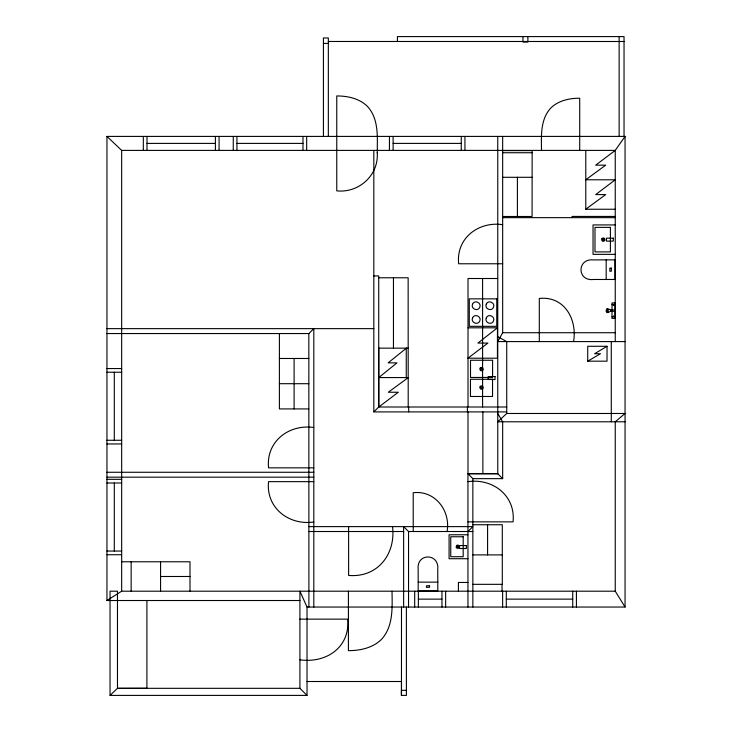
<?xml version="1.0" encoding="UTF-8"?>
<svg xmlns="http://www.w3.org/2000/svg" width="732" height="732" viewBox="0 0 732 732"><rect width="100%" height="100%" fill="white"/><g stroke="black" fill="none" stroke-linecap="round" stroke-linejoin="round"><path stroke-width="1.1" d="M459.54 547.042L458.122 548.46L456.603 547.957L456.1 547.042L456.603 545.523L457.518 545.02L459.037 545.523L459.54 546.438M502.664 136.408L502.664 332.721L497.76 341.579L625.055 341.579M482.479 369.303L481.665 370.118L480.521 369.303L481.327 368.15L482.479 368.955M482.479 387.713L481.665 388.527L480.521 387.713L481.327 386.56L482.479 387.365M299.919 600.514L106.954 600.514L106.954 136.408L625.055 136.408L615.246 150.399L595.692 165.157L605.693 165.157L585.783 179.77L615.209 179.816L595.692 194.584L605.693 194.584L585.783 209.196L585.783 150.389M506.736 411.906L373.823 411.906L378.728 407.001L378.728 275.946L373.823 275.946M467.949 531.514L472.854 526.619L308.904 526.619M299.919 688.318L299.919 591.2L307.028 607.048L307.028 695.4L299.919 688.318L117.477 688.318L117.477 591.2L110.047 591.2L110.047 695.4L117.477 688.318L146.903 688.272L146.903 600.524M307.028 607.048L625.055 607.048L615.246 591.2L615.246 421.788L625.055 413.479L506.736 413.479L497.76 421.788L625.055 421.788M406.397 348.148L388.152 362.862L396.982 362.862L378.783 377.575L408.209 377.575M468.013 358.204L497.44 358.204L497.44 327.817L477.923 343.061L487.924 343.061L468.013 358.149M408.209 377.63L388.299 392.242L398.3 392.242L378.783 407.001L378.783 348.148M106.954 600.514L121.668 591.2L615.246 591.2M607.029 346.282L594.613 353.73L600.496 353.73L587.723 361.178L587.723 346.282L607.029 346.282L607.029 361.178L587.723 361.178M606.178 259.869L593.542 259.915C576.917 258.067 576.789 281.472 593.542 279.478L614.999 279.478L614.999 259.869L606.178 259.869L606.178 279.478M328.339 41.477L624.039 41.504M323.425 43.426L328.339 43.426M147.004 143.399L215.391 143.399M236.939 143.399L302.984 143.399M393.121 143.399L461.261 143.399M106.954 136.408L121.668 150.399L615.246 150.399L615.246 341.579M502.719 150.609L532.146 150.609L532.082 216.498L502.664 216.498M502.71 152.732L532.146 152.732M502.664 177.3L532.127 177.3M585.783 209.242L615.209 209.242M615.246 216.434L572.049 216.434L572.049 217.651M502.664 217.651L615.246 217.651M502.664 224.669C478.518 221.137 455.972 238.211 458.653 263.776L502.664 263.767M615.164 224.925L593.039 224.925L593.039 254.352L615.164 254.352M378.728 277.776L408.145 277.776L408.209 407.001M497.751 278.508L468.013 278.508L468.013 407.001M612.007 304.475L614.999 304.475M614.999 309.975L610.781 309.975L607.652 308.62L606.874 308.812L606.169 310.478L606.27 311.658L607.652 312.637L610.781 311.292L614.999 311.292M612.007 316.736L614.999 316.791M468.013 327.817L497.44 327.817M106.954 328.641L373.823 328.641M502.664 332.721L615.246 332.721M106.954 333.545L308.904 333.545L313.808 328.641L313.808 607.048M378.728 348.148L408.209 348.148M279.395 358.479L308.831 358.479M106.954 368.553L121.668 368.553M106.945 372.231L121.658 372.231M279.395 383.696L308.822 383.705M378.728 407.001L506.736 407.001M308.822 408.923L279.395 408.923L279.404 333.545M313.808 427.506C288.948 423.901 265.817 441.561 268.571 467.84L313.808 467.849M106.945 440.271L121.658 440.271M106.954 443.949L121.668 443.949M106.954 472.268L313.808 472.268M497.76 473.659L467.995 473.659L467.995 411.906M467.949 473.75L497.76 473.75L502.664 478.655L472.854 478.655L467.949 473.75L467.949 607.048M106.954 477.173L313.808 477.173M106.954 479.323L121.668 479.323M313.808 481.647L268.553 481.647C265.798 507.944 288.93 525.613 313.808 522.008M467.949 481.665C492.737 478.06 515.795 495.665 513.05 521.861L467.949 521.861M106.945 483.001L121.658 483.001M472.872 524.743L502.298 524.743L502.298 584.328L472.854 584.328M308.904 531.514L403.634 531.514M403.634 607.048L403.634 526.619L408.538 531.514L472.854 531.514M467.94 534.772L449.082 534.772L449.082 558.708L467.94 558.708M106.945 551.05L121.658 551.05M106.954 554.728L121.668 554.728M472.872 554.902L502.298 554.902M121.668 561.773L190 561.783L190 591.2M160.573 576.487L190 576.487M418.182 582.141L437.8 582.141L437.791 590.962L418.182 590.962L418.182 569.514C416.188 552.742 439.593 552.88 437.745 569.514L437.8 582.141M467.949 582.462L458.415 582.462L458.415 591.291M418.365 599.133L441.963 599.133M506.306 599.133L572.735 599.133M299.919 619.144L347.709 619.144C350.207 647.472 326.106 663.476 299.919 659.834M307.028 681.51L401.493 681.51L401.465 695.4L406.397 695.4L406.397 607.048M406.397 690.331L401.465 690.331L401.465 695.4L401.493 607.048M110.047 695.4L307.028 695.4M497.76 336.674L506.736 341.579L506.736 413.479M497.76 413.479L502.664 421.788L502.664 478.655M625.055 136.408L625.055 607.048M624.039 136.408L624.039 36.6L397.421 36.6L397.421 41.504M619.135 36.6L619.135 136.408M612.007 309.975L612.007 302.911L614.999 302.911L614.999 318.402L612.007 318.402L612.007 311.292M611.284 341.579L611.284 421.788M611.074 309.975L611.074 311.292M579.717 150.399L579.717 98.198C569.496 98.189 558.681 100.513 551.059 107.75C540.225 119.06 541.305 135.942 541.515 150.399M576.423 591.2L576.423 607.048M573.577 341.579C577.411 319.381 564.299 295.737 539.301 298.455L539.301 341.579M572.735 591.2L572.735 607.057M527.891 36.6L527.891 42.053L522.968 42.053L522.968 36.6M517.405 177.281L517.405 216.498M506.306 591.2L506.306 607.057M502.628 591.2L502.628 607.048M502.033 584.328L502.033 591.2M497.76 136.408L497.76 473.75M487.585 524.743L487.585 554.902M482.873 411.906L482.873 473.65M482.589 278.508L482.589 406.965M472.854 478.655L472.854 607.048M467.419 407.001L467.419 411.906M464.939 136.408L464.939 150.399M461.261 136.408L461.261 150.389M447.096 531.514C450.747 510.945 435.128 490.01 413.223 492.737L413.214 531.514M445.642 591.2L445.642 607.048M441.963 591.2L441.963 607.057M418.365 591.2L418.365 607.057M414.687 591.2L414.687 607.048M408.676 407.001L408.676 411.906M408.538 531.514L408.538 607.048M406.251 348.148L406.251 377.575M393.459 277.776L393.459 348.148M393.121 136.408L393.121 150.389M392.526 526.619C395.948 554.161 377.566 577.914 348.624 575.425L348.615 526.619M392.013 591.2C392.26 607.661 393.45 626.876 381.116 639.75C372.414 648.012 360.071 650.657 348.414 650.647L348.414 591.2M389.442 136.408L389.442 150.399M373.823 150.399L373.823 411.906M328.339 136.408L328.339 37.963L323.425 37.963L323.425 136.408M308.831 333.545L308.904 607.048M306.662 136.408L306.662 150.399M302.984 136.408L302.984 150.389M294.108 358.479L294.108 408.923M236.939 136.408L236.939 150.389M233.261 136.408L233.261 150.399M219.069 136.408L219.069 150.399M215.391 136.408L215.391 150.389M160.573 561.783L160.573 591.2M147.004 136.408L147.004 150.389M143.326 136.408L143.326 150.399M131.147 561.773L131.147 591.2M121.668 150.399L121.668 591.2M114.302 372.231L114.302 440.271M114.302 483.001L114.302 551.05M377.227 152.768C378.874 175.259 358.799 193.221 336.766 190.86L336.766 95.947C347.59 95.938 359.046 98.39 367.107 106.058C378.975 118.465 377.346 137.012 377.227 152.768M472.543 304.201C470.456 308.666 477.932 312.061 479.771 307.257C481.857 302.792 474.373 299.388 472.543 304.201M472.543 317.935C470.456 322.4 477.932 325.795 479.771 320.982C481.857 316.517 474.373 313.122 472.543 317.935M486.268 304.201C484.181 308.666 491.666 312.061 493.496 307.257C495.591 302.792 488.107 299.388 486.268 304.201M486.268 317.935C484.181 322.4 491.666 325.795 493.496 320.982C495.591 316.517 488.107 313.122 486.268 317.935M613.26 305.098C614.139 305.939 613.379 303.56 613.26 305.098M613.535 316.581C612.73 316.526 614.111 315.291 613.535 316.581M607.24 309.215C605.803 316.544 610.131 309.462 607.24 309.215M602.07 238.422L601.576 239.337L602.07 240.855L602.985 241.359L604.504 240.855L605.007 239.94L604.504 238.422L603.589 237.918L602.07 238.422M480.284 367.912L479.78 368.827L480.284 370.346L481.199 370.85L482.708 370.346L483.212 369.431L482.708 367.912L481.802 367.418L480.284 367.912M480.284 386.322L479.78 387.237L480.284 388.756L481.199 389.259L482.708 388.756L483.212 387.841L482.708 386.322L481.802 385.828L480.284 386.322M457.125 546.045L457.125 547.435L458.516 547.435L458.516 546.045L457.125 546.045M602.592 238.943L602.592 240.334L603.982 240.334L603.982 238.943L602.592 238.943M610.406 227.377L594.997 227.377L594.997 251.9L610.406 251.9L610.406 227.377M613.324 238.165L606.453 238.165L606.453 241.112L613.324 241.112L613.324 238.165M611.33 268.113L609.847 268.113L609.847 271.233L611.33 271.233L611.33 268.113M496.753 298.857L469.285 298.857L469.285 326.326L496.753 326.326L496.753 298.857M492.581 360.254L470.511 360.254L470.511 377.465L492.581 377.465L492.581 360.254M495.033 376.559L488.171 376.559L488.171 379.496L495.033 379.496L495.033 376.559M492.535 379.277L470.466 379.277L470.466 396.479L492.535 396.479L492.535 379.277M463.191 536.766L450.747 536.766L450.747 556.713L463.191 556.713L463.191 536.766M466.366 545.541L459.504 545.541L459.504 548.488L466.366 548.488L466.366 545.541M429.547 585.801L426.427 585.801L426.427 587.293L429.547 587.293L429.547 585.801"/></g></svg>
